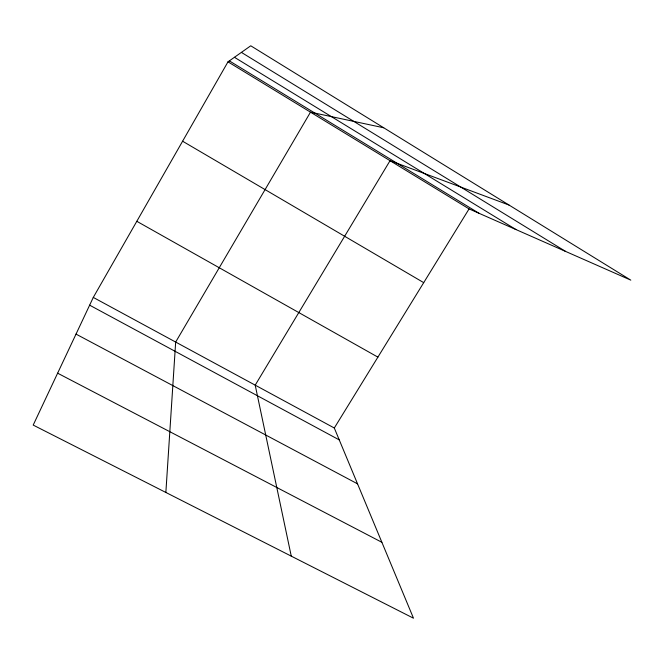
<?xml version="1.0" encoding="UTF-8"?>
<svg xmlns="http://www.w3.org/2000/svg" width="664" height="664" viewBox="0 0 664 664"><rect width="100%" height="100%" fill="white"/><g stroke="black" fill="none" stroke-linecap="round" stroke-linejoin="round"><path stroke-width="1" d="M165.859 492.456L175.669 342.06L310.495 112.166L383.692 127.762M93.284 297.422L33.2 425.084L413.489 618.209L334.299 428.006L93.284 297.422L227.993 61.835L250.76 45.791L630.8 280.142L469.074 208.903L227.993 61.835M334.299 428.006L469.074 208.903M508.998 205.035L390.042 160.688L255.2 385.153L291.264 556.141M57.627 373.185L381.883 542.297M76.02 334.1L357.556 483.857M89.632 305.174L339.246 439.9M136.809 221.303L377.899 357.132M182.6 141.216L423.715 282.648M229.346 60.88L479.026 213.285M241.397 52.39L565.595 251.415M234.442 57.295L516.003 229.57"/></g></svg>
